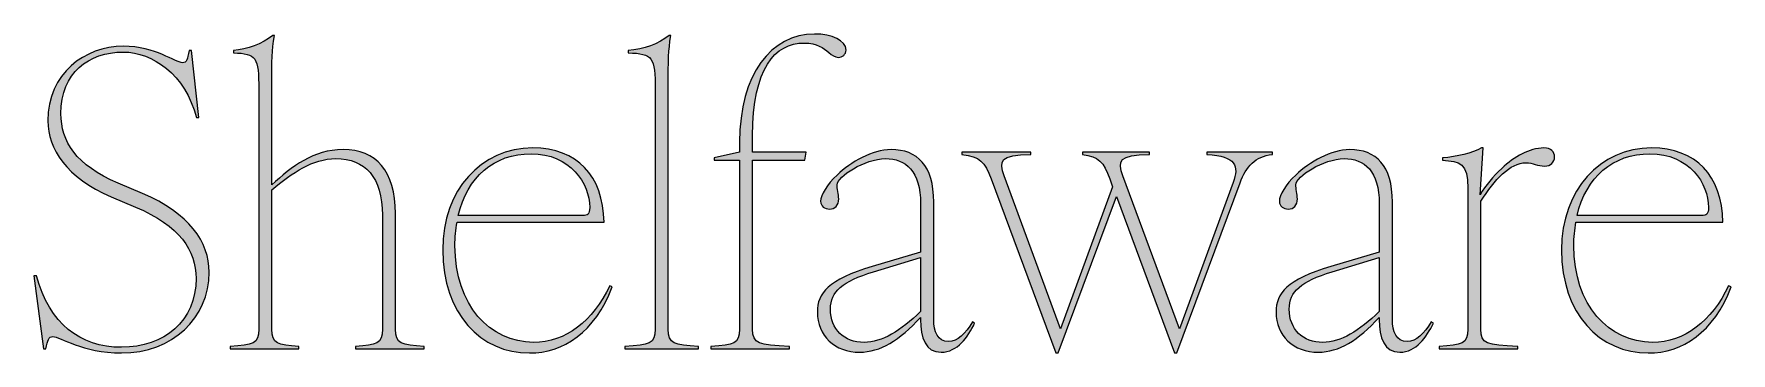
# Model space of a CAD drawing. Header units: millimetres. Extents: x 80.1 to 118.4, y -154.8 to -140.6.
# Drawn here: x 80.35 to 111.05, y -154.82 to -149.05 of the extents above; entities that cross this region are included whole.
import ezdxf

# ---------------------------------------------------------------- set-up
doc = ezdxf.new("R2010")
doc.units = ezdxf.units.MM
doc.header["$MEASUREMENT"] = 0
doc.layers.add('Layer 1', color=7, linetype='Continuous', lineweight=0)

# ---------------------------------------------------------------- blocks, each defined once
blk = doc.blocks.new('Block_1')
at = {"layer": 'Layer 1', "transparency": 33554687}
h = blk.add_hatch(color=7, dxfattribs=at)
h.dxf.hatch_style = 2
edge = h.paths.add_edge_path()
edge.add_spline(control_points=[(84.413, -154.387), (84.413, -154.387), (84.413, -150.061), (84.413, -150.061), (84.413, -149.469), (84.369, -149.409), (83.954, -149.394), (83.954, -149.394), (83.954, -149.35), (83.954, -149.35), (84.206, -149.335), (84.473, -149.232), (84.665, -149.083), (84.665, -149.083), (84.695, -149.083), (84.695, -149.083), (84.65, -149.38), (84.65, -149.469), (84.65, -150.061), (84.65, -150.061), (84.65, -151.78), (84.65, -151.78), (85.013, -151.446), (85.398, -151.143), (85.939, -151.143), (86.532, -151.143), (86.887, -151.528), (86.887, -152.298), (86.887, -152.298), (86.887, -154.387), (86.887, -154.387), (86.887, -154.653), (86.991, -154.668), (87.406, -154.698), (87.406, -154.698), (87.406, -154.742), (87.406, -154.742), (87.406, -154.742), (86.161, -154.742), (86.161, -154.742), (86.161, -154.742), (86.161, -154.698), (86.161, -154.698), (86.546, -154.668), (86.65, -154.653), (86.65, -154.387), (86.65, -154.387), (86.65, -152.328), (86.65, -152.328), (86.65, -151.639), (86.339, -151.305), (85.806, -151.305), (85.384, -151.305), (85.028, -151.557), (84.65, -151.868), (84.65, -151.868), (84.65, -154.387), (84.65, -154.387), (84.65, -154.653), (84.754, -154.668), (85.139, -154.698), (85.139, -154.698), (85.139, -154.742), (85.139, -154.742), (85.139, -154.742), (83.895, -154.742), (83.895, -154.742), (83.895, -154.742), (83.895, -154.698), (83.895, -154.698), (84.31, -154.668), (84.413, -154.653), (84.413, -154.387)], knot_values=[0, 0, 0, 0, 1, 1, 1, 2, 2, 2, 3, 3, 3, 4, 4, 4, 5, 5, 5, 6, 6, 6, 7, 7, 7, 8, 8, 8, 9, 9, 9, 10, 10, 10, 11, 11, 11, 12, 12, 12, 13, 13, 13, 14, 14, 14, 15, 15, 15, 16, 16, 16, 17, 17, 17, 18, 18, 18, 19, 19, 19, 20, 20, 20, 21, 21, 21, 22, 22, 22, 23, 23, 23, 24, 24, 24, 24], degree=3, periodic=0)
h = blk.add_hatch(color=7, dxfattribs=at)
h.dxf.hatch_style = 2
edge = h.paths.add_edge_path()
edge.add_spline(control_points=[(91.584, -154.387), (91.584, -154.387), (91.584, -150.061), (91.584, -150.061), (91.584, -149.469), (91.54, -149.409), (91.096, -149.394), (91.096, -149.394), (91.096, -149.35), (91.096, -149.35), (91.377, -149.335), (91.644, -149.232), (91.836, -149.083), (91.836, -149.083), (91.866, -149.083), (91.866, -149.083), (91.821, -149.38), (91.821, -149.469), (91.821, -150.061), (91.821, -150.061), (91.821, -154.387), (91.821, -154.387), (91.821, -154.653), (91.925, -154.668), (92.37, -154.698), (92.37, -154.698), (92.37, -154.742), (92.37, -154.742), (92.37, -154.742), (91.036, -154.742), (91.036, -154.742), (91.036, -154.742), (91.036, -154.698), (91.036, -154.698), (91.481, -154.668), (91.584, -154.653), (91.584, -154.387)], knot_values=[0, 0, 0, 0, 1, 1, 1, 2, 2, 2, 3, 3, 3, 4, 4, 4, 5, 5, 5, 6, 6, 6, 7, 7, 7, 8, 8, 8, 9, 9, 9, 10, 10, 10, 11, 11, 11, 12, 12, 12, 12], degree=3, periodic=0)
h = blk.add_hatch(color=7, dxfattribs=at)
h.dxf.hatch_style = 2
edge = h.paths.add_edge_path()
edge.add_spline(control_points=[(93.11, -154.387), (93.11, -154.387), (93.11, -151.335), (93.11, -151.335), (93.11, -151.335), (92.651, -151.335), (92.651, -151.335), (92.651, -151.335), (92.651, -151.291), (92.651, -151.291), (92.651, -151.291), (93.11, -151.187), (93.11, -151.187), (93.11, -151.187), (93.11, -151.009), (93.11, -151.009), (93.11, -149.78), (93.688, -149.054), (94.466, -149.054), (94.777, -149.054), (95.036, -149.172), (95.036, -149.343), (95.036, -149.424), (94.97, -149.476), (94.895, -149.476), (94.829, -149.476), (94.784, -149.439), (94.725, -149.387), (94.629, -149.306), (94.51, -149.217), (94.281, -149.217), (93.747, -149.217), (93.347, -149.676), (93.347, -150.891), (93.347, -150.891), (93.347, -151.187), (93.347, -151.187), (93.347, -151.187), (94.318, -151.187), (94.318, -151.187), (94.318, -151.187), (94.288, -151.335), (94.288, -151.335), (94.288, -151.335), (93.347, -151.335), (93.347, -151.335), (93.347, -151.335), (93.347, -154.387), (93.347, -154.387), (93.347, -154.653), (93.451, -154.668), (94.014, -154.698), (94.014, -154.698), (94.014, -154.742), (94.014, -154.742), (94.014, -154.742), (92.592, -154.742), (92.592, -154.742), (92.592, -154.742), (92.592, -154.698), (92.592, -154.698), (93.007, -154.668), (93.11, -154.653), (93.11, -154.387)], knot_values=[0, 0, 0, 0, 1, 1, 1, 2, 2, 2, 3, 3, 3, 4, 4, 4, 5, 5, 5, 6, 6, 6, 7, 7, 7, 8, 8, 8, 9, 9, 9, 10, 10, 10, 11, 11, 11, 12, 12, 12, 13, 13, 13, 14, 14, 14, 15, 15, 15, 16, 16, 16, 17, 17, 17, 18, 18, 18, 19, 19, 19, 20, 20, 20, 21, 21, 21, 21], degree=3, periodic=0)
h = blk.add_hatch(color=7, dxfattribs=at)
h.dxf.hatch_style = 2
edge = h.paths.add_edge_path()
edge.add_spline(control_points=[(80.687, -154.52), (80.613, -154.52), (80.591, -154.579), (80.561, -154.742), (80.561, -154.742), (80.517, -154.742), (80.517, -154.742), (80.517, -154.742), (80.346, -153.424), (80.346, -153.424), (80.346, -153.424), (80.391, -153.424), (80.391, -153.424), (80.628, -154.283), (81.176, -154.713), (81.931, -154.713), (82.702, -154.713), (83.279, -154.239), (83.279, -153.468), (83.279, -152.965), (82.983, -152.52), (82.183, -152.18), (82.183, -152.18), (81.746, -151.995), (81.746, -151.995), (80.931, -151.646), (80.598, -151.128), (80.598, -150.624), (80.598, -149.765), (81.265, -149.276), (81.961, -149.276), (82.553, -149.276), (82.902, -149.572), (83.035, -149.572), (83.109, -149.572), (83.124, -149.513), (83.153, -149.35), (83.153, -149.35), (83.198, -149.35), (83.198, -149.35), (83.198, -149.35), (83.331, -150.565), (83.331, -150.565), (83.331, -150.565), (83.287, -150.565), (83.287, -150.565), (83.079, -149.78), (82.494, -149.38), (81.961, -149.38), (81.339, -149.38), (80.835, -149.75), (80.835, -150.491), (80.835, -150.994), (81.102, -151.424), (81.872, -151.75), (81.872, -151.75), (82.309, -151.935), (82.309, -151.935), (83.153, -152.291), (83.516, -152.809), (83.516, -153.357), (83.516, -154.187), (82.85, -154.816), (81.931, -154.816), (81.22, -154.816), (80.82, -154.52), (80.687, -154.52)], knot_values=[0, 0, 0, 0, 1, 1, 1, 2, 2, 2, 3, 3, 3, 4, 4, 4, 5, 5, 5, 6, 6, 6, 7, 7, 7, 8, 8, 8, 9, 9, 9, 10, 10, 10, 11, 11, 11, 12, 12, 12, 13, 13, 13, 14, 14, 14, 15, 15, 15, 16, 16, 16, 17, 17, 17, 18, 18, 18, 19, 19, 19, 20, 20, 20, 21, 21, 21, 22, 22, 22, 22], degree=3, periodic=0)
h = blk.add_hatch(color=7, dxfattribs=at)
h.dxf.hatch_style = 2
edge = h.paths.add_edge_path()
edge.add_spline(control_points=[(90.273, -152.335), (90.362, -152.335), (90.399, -152.306), (90.399, -152.187), (90.399, -151.757), (90.051, -151.217), (89.34, -151.217), (88.666, -151.217), (88.184, -151.639), (88.021, -152.335), (88.021, -152.335), (90.273, -152.335), (90.273, -152.335)], knot_values=[0, 0, 0, 0, 1, 1, 1, 2, 2, 2, 3, 3, 3, 4, 4, 4, 4], degree=3, periodic=0)
edge = h.paths.add_edge_path()
edge.add_spline(control_points=[(87.74, -152.95), (87.74, -151.868), (88.436, -151.113), (89.369, -151.113), (90.169, -151.113), (90.643, -151.609), (90.658, -152.454), (90.658, -152.454), (87.999, -152.454), (87.999, -152.454), (87.977, -152.587), (87.962, -152.728), (87.962, -152.876), (87.962, -153.957), (88.599, -154.624), (89.384, -154.624), (89.962, -154.624), (90.458, -154.239), (90.762, -153.602), (90.762, -153.602), (90.806, -153.624), (90.806, -153.624), (90.502, -154.439), (89.917, -154.816), (89.31, -154.816), (88.436, -154.816), (87.74, -154.12), (87.74, -152.95)], knot_values=[0, 0, 0, 0, 1, 1, 1, 2, 2, 2, 3, 3, 3, 4, 4, 4, 5, 5, 5, 6, 6, 6, 7, 7, 7, 8, 8, 8, 9, 9, 9, 9], degree=3, periodic=0)
h = blk.add_hatch(color=7, dxfattribs=at)
h.dxf.hatch_style = 2
edge = h.paths.add_edge_path()
edge.add_spline(control_points=[(95.362, -154.624), (95.688, -154.624), (96.022, -154.416), (96.385, -154.068), (96.385, -154.068), (96.385, -153.091), (96.385, -153.091), (96.385, -153.091), (95.533, -153.35), (95.533, -153.35), (94.97, -153.52), (94.755, -153.705), (94.755, -154.024), (94.755, -154.394), (95.007, -154.624), (95.362, -154.624)], knot_values=[0, 0, 0, 0, 1, 1, 1, 2, 2, 2, 3, 3, 3, 4, 4, 4, 5, 5, 5, 5], degree=3, periodic=0)
edge = h.paths.add_edge_path()
edge.add_spline(control_points=[(96.385, -154.209), (96.385, -154.209), (96.385, -154.172), (96.385, -154.172), (95.999, -154.587), (95.659, -154.802), (95.281, -154.802), (94.837, -154.802), (94.518, -154.505), (94.518, -154.076), (94.518, -153.735), (94.711, -153.491), (95.511, -153.254), (95.511, -153.254), (96.385, -152.994), (96.385, -152.994), (96.385, -152.994), (96.385, -152.12), (96.385, -152.12), (96.385, -151.528), (96.118, -151.305), (95.748, -151.305), (95.377, -151.305), (94.874, -151.631), (94.874, -151.78), (94.874, -151.832), (94.903, -151.957), (94.903, -152.031), (94.903, -152.15), (94.837, -152.217), (94.74, -152.217), (94.651, -152.217), (94.577, -152.165), (94.577, -152.076), (94.577, -151.965), (94.688, -151.772), (94.874, -151.602), (95.125, -151.365), (95.511, -151.143), (95.851, -151.143), (96.325, -151.143), (96.622, -151.424), (96.622, -152.091), (96.622, -152.091), (96.622, -154.209), (96.622, -154.209), (96.622, -154.439), (96.696, -154.609), (96.888, -154.609), (97.059, -154.609), (97.192, -154.468), (97.325, -154.253), (97.325, -154.253), (97.362, -154.276), (97.362, -154.276), (97.244, -154.528), (97.051, -154.802), (96.755, -154.802), (96.474, -154.802), (96.385, -154.543), (96.385, -154.209)], knot_values=[0, 0, 0, 0, 1, 1, 1, 2, 2, 2, 3, 3, 3, 4, 4, 4, 5, 5, 5, 6, 6, 6, 7, 7, 7, 8, 8, 8, 9, 9, 9, 10, 10, 10, 11, 11, 11, 12, 12, 12, 13, 13, 13, 14, 14, 14, 15, 15, 15, 16, 16, 16, 17, 17, 17, 18, 18, 18, 19, 19, 19, 20, 20, 20, 20], degree=3, periodic=0)
h = blk.add_hatch(color=7, dxfattribs=at)
h.dxf.hatch_style = 2
edge = h.paths.add_edge_path()
edge.add_spline(control_points=[(99.311, -151.231), (99.311, -151.231), (99.311, -151.187), (99.311, -151.187), (99.311, -151.187), (100.526, -151.187), (100.526, -151.187), (100.526, -151.187), (100.526, -151.231), (100.526, -151.231), (99.963, -151.231), (99.948, -151.35), (100.044, -151.617), (100.044, -151.617), (101.066, -154.38), (101.066, -154.38), (101.066, -154.38), (102.037, -151.735), (102.037, -151.735), (102.148, -151.439), (102.096, -151.261), (101.563, -151.231), (101.563, -151.231), (101.563, -151.187), (101.563, -151.187), (101.563, -151.187), (102.748, -151.187), (102.748, -151.187), (102.748, -151.187), (102.748, -151.231), (102.748, -151.231), (102.437, -151.261), (102.274, -151.446), (102.163, -151.743), (102.163, -151.743), (101.022, -154.816), (101.022, -154.816), (101.022, -154.816), (100.977, -154.816), (100.977, -154.816), (100.977, -154.816), (99.926, -151.987), (99.926, -151.987), (99.926, -151.987), (98.874, -154.816), (98.874, -154.816), (98.874, -154.816), (98.829, -154.816), (98.829, -154.816), (98.829, -154.816), (97.659, -151.669), (97.659, -151.669), (97.548, -151.372), (97.459, -151.261), (97.133, -151.231), (97.133, -151.231), (97.133, -151.187), (97.133, -151.187), (97.133, -151.187), (98.378, -151.187), (98.378, -151.187), (98.378, -151.187), (98.378, -151.231), (98.378, -151.231), (97.815, -151.231), (97.8, -151.35), (97.896, -151.617), (97.896, -151.617), (98.918, -154.38), (98.918, -154.38), (98.918, -154.38), (99.859, -151.817), (99.859, -151.817), (99.859, -151.817), (99.807, -151.669), (99.807, -151.669), (99.696, -151.372), (99.607, -151.261), (99.311, -151.231)], knot_values=[0, 0, 0, 0, 1, 1, 1, 2, 2, 2, 3, 3, 3, 4, 4, 4, 5, 5, 5, 6, 6, 6, 7, 7, 7, 8, 8, 8, 9, 9, 9, 10, 10, 10, 11, 11, 11, 12, 12, 12, 13, 13, 13, 14, 14, 14, 15, 15, 15, 16, 16, 16, 17, 17, 17, 18, 18, 18, 19, 19, 19, 20, 20, 20, 21, 21, 21, 22, 22, 22, 23, 23, 23, 24, 24, 24, 25, 25, 25, 26, 26, 26, 26], degree=3, periodic=0)
h = blk.add_hatch(color=7, dxfattribs=at)
h.dxf.hatch_style = 2
edge = h.paths.add_edge_path()
edge.add_spline(control_points=[(103.66, -154.624), (103.986, -154.624), (104.319, -154.416), (104.682, -154.068), (104.682, -154.068), (104.682, -153.091), (104.682, -153.091), (104.682, -153.091), (103.83, -153.35), (103.83, -153.35), (103.267, -153.52), (103.053, -153.705), (103.053, -154.024), (103.053, -154.394), (103.304, -154.624), (103.66, -154.624)], knot_values=[0, 0, 0, 0, 1, 1, 1, 2, 2, 2, 3, 3, 3, 4, 4, 4, 5, 5, 5, 5], degree=3, periodic=0)
edge = h.paths.add_edge_path()
edge.add_spline(control_points=[(104.682, -154.209), (104.682, -154.209), (104.682, -154.172), (104.682, -154.172), (104.297, -154.587), (103.956, -154.802), (103.579, -154.802), (103.134, -154.802), (102.816, -154.505), (102.816, -154.076), (102.816, -153.735), (103.008, -153.491), (103.808, -153.254), (103.808, -153.254), (104.682, -152.994), (104.682, -152.994), (104.682, -152.994), (104.682, -152.12), (104.682, -152.12), (104.682, -151.528), (104.416, -151.305), (104.045, -151.305), (103.675, -151.305), (103.171, -151.631), (103.171, -151.78), (103.171, -151.832), (103.201, -151.957), (103.201, -152.031), (103.201, -152.15), (103.134, -152.217), (103.038, -152.217), (102.949, -152.217), (102.875, -152.165), (102.875, -152.076), (102.875, -151.965), (102.986, -151.772), (103.171, -151.602), (103.423, -151.365), (103.808, -151.143), (104.149, -151.143), (104.623, -151.143), (104.919, -151.424), (104.919, -152.091), (104.919, -152.091), (104.919, -154.209), (104.919, -154.209), (104.919, -154.439), (104.993, -154.609), (105.186, -154.609), (105.356, -154.609), (105.49, -154.468), (105.623, -154.253), (105.623, -154.253), (105.66, -154.276), (105.66, -154.276), (105.542, -154.528), (105.349, -154.802), (105.053, -154.802), (104.771, -154.802), (104.682, -154.543), (104.682, -154.209)], knot_values=[0, 0, 0, 0, 1, 1, 1, 2, 2, 2, 3, 3, 3, 4, 4, 4, 5, 5, 5, 6, 6, 6, 7, 7, 7, 8, 8, 8, 9, 9, 9, 10, 10, 10, 11, 11, 11, 12, 12, 12, 13, 13, 13, 14, 14, 14, 15, 15, 15, 16, 16, 16, 17, 17, 17, 18, 18, 18, 19, 19, 19, 20, 20, 20, 20], degree=3, periodic=0)
h = blk.add_hatch(color=7, dxfattribs=at)
h.dxf.hatch_style = 2
edge = h.paths.add_edge_path()
edge.add_spline(control_points=[(106.283, -154.387), (106.283, -154.387), (106.283, -151.839), (106.283, -151.839), (106.283, -151.394), (106.149, -151.35), (105.823, -151.335), (105.823, -151.335), (105.823, -151.291), (105.823, -151.291), (106.09, -151.276), (106.357, -151.202), (106.534, -151.113), (106.534, -151.113), (106.564, -151.113), (106.564, -151.113), (106.564, -151.113), (106.505, -151.957), (106.505, -151.957), (106.608, -151.794), (106.742, -151.624), (106.898, -151.483), (107.127, -151.269), (107.394, -151.113), (107.66, -151.113), (107.786, -151.113), (107.853, -151.18), (107.853, -151.276), (107.853, -151.372), (107.779, -151.439), (107.675, -151.439), (107.542, -151.439), (107.468, -151.38), (107.334, -151.38), (107.053, -151.38), (106.764, -151.683), (106.52, -152.076), (106.52, -152.076), (106.52, -154.387), (106.52, -154.387), (106.52, -154.653), (106.623, -154.668), (107.186, -154.698), (107.186, -154.698), (107.186, -154.742), (107.186, -154.742), (107.186, -154.742), (105.764, -154.742), (105.764, -154.742), (105.764, -154.742), (105.764, -154.698), (105.764, -154.698), (106.179, -154.668), (106.283, -154.653), (106.283, -154.387)], knot_values=[0, 0, 0, 0, 1, 1, 1, 2, 2, 2, 3, 3, 3, 4, 4, 4, 5, 5, 5, 6, 6, 6, 7, 7, 7, 8, 8, 8, 9, 9, 9, 10, 10, 10, 11, 11, 11, 12, 12, 12, 13, 13, 13, 14, 14, 14, 15, 15, 15, 16, 16, 16, 17, 17, 17, 18, 18, 18, 18], degree=3, periodic=0)
h = blk.add_hatch(color=7, dxfattribs=at)
h.dxf.hatch_style = 2
edge = h.paths.add_edge_path()
edge.add_spline(control_points=[(110.512, -152.335), (110.601, -152.335), (110.638, -152.306), (110.638, -152.187), (110.638, -151.757), (110.29, -151.217), (109.579, -151.217), (108.905, -151.217), (108.423, -151.639), (108.26, -152.335), (108.26, -152.335), (110.512, -152.335), (110.512, -152.335)], knot_values=[0, 0, 0, 0, 1, 1, 1, 2, 2, 2, 3, 3, 3, 4, 4, 4, 4], degree=3, periodic=0)
edge = h.paths.add_edge_path()
edge.add_spline(control_points=[(107.979, -152.95), (107.979, -151.868), (108.675, -151.113), (109.608, -151.113), (110.408, -151.113), (110.882, -151.609), (110.897, -152.454), (110.897, -152.454), (108.238, -152.454), (108.238, -152.454), (108.216, -152.587), (108.201, -152.728), (108.201, -152.876), (108.201, -153.957), (108.838, -154.624), (109.623, -154.624), (110.201, -154.624), (110.697, -154.239), (111.001, -153.602), (111.001, -153.602), (111.045, -153.624), (111.045, -153.624), (110.742, -154.439), (110.157, -154.816), (109.549, -154.816), (108.675, -154.816), (107.979, -154.12), (107.979, -152.95)], knot_values=[0, 0, 0, 0, 1, 1, 1, 2, 2, 2, 3, 3, 3, 4, 4, 4, 5, 5, 5, 6, 6, 6, 7, 7, 7, 8, 8, 8, 9, 9, 9, 9], degree=3, periodic=0)
at = {"layer": 'Layer 1'}
for points, knots in [([(84.413, -154.387), (84.413, -154.387), (84.413, -150.061), (84.413, -150.061), (84.413, -149.469), (84.369, -149.409), (83.954, -149.394), (83.954, -149.394), (83.954, -149.35), (83.954, -149.35), (84.206, -149.335), (84.473, -149.232), (84.665, -149.083), (84.665, -149.083), (84.695, -149.083), (84.695, -149.083), (84.65, -149.38), (84.65, -149.469), (84.65, -150.061), (84.65, -150.061), (84.65, -151.78), (84.65, -151.78), (85.013, -151.446), (85.398, -151.143), (85.939, -151.143), (86.532, -151.143), (86.887, -151.528), (86.887, -152.298), (86.887, -152.298), (86.887, -154.387), (86.887, -154.387), (86.887, -154.653), (86.991, -154.668), (87.406, -154.698), (87.406, -154.698), (87.406, -154.742), (87.406, -154.742), (87.406, -154.742), (86.161, -154.742), (86.161, -154.742), (86.161, -154.742), (86.161, -154.698), (86.161, -154.698), (86.546, -154.668), (86.65, -154.653), (86.65, -154.387), (86.65, -154.387), (86.65, -152.328), (86.65, -152.328), (86.65, -151.639), (86.339, -151.305), (85.806, -151.305), (85.384, -151.305), (85.028, -151.557), (84.65, -151.868), (84.65, -151.868), (84.65, -154.387), (84.65, -154.387), (84.65, -154.653), (84.754, -154.668), (85.139, -154.698), (85.139, -154.698), (85.139, -154.742), (85.139, -154.742), (85.139, -154.742), (83.895, -154.742), (83.895, -154.742), (83.895, -154.742), (83.895, -154.698), (83.895, -154.698), (84.31, -154.668), (84.413, -154.653), (84.413, -154.387)], [0, 0, 0, 0, 1, 1, 1, 2, 2, 2, 3, 3, 3, 4, 4, 4, 5, 5, 5, 6, 6, 6, 7, 7, 7, 8, 8, 8, 9, 9, 9, 10, 10, 10, 11, 11, 11, 12, 12, 12, 13, 13, 13, 14, 14, 14, 15, 15, 15, 16, 16, 16, 17, 17, 17, 18, 18, 18, 19, 19, 19, 20, 20, 20, 21, 21, 21, 22, 22, 22, 23, 23, 23, 24, 24, 24, 24]), ([(91.584, -154.387), (91.584, -154.387), (91.584, -150.061), (91.584, -150.061), (91.584, -149.469), (91.54, -149.409), (91.096, -149.394), (91.096, -149.394), (91.096, -149.35), (91.096, -149.35), (91.377, -149.335), (91.644, -149.232), (91.836, -149.083), (91.836, -149.083), (91.866, -149.083), (91.866, -149.083), (91.821, -149.38), (91.821, -149.469), (91.821, -150.061), (91.821, -150.061), (91.821, -154.387), (91.821, -154.387), (91.821, -154.653), (91.925, -154.668), (92.37, -154.698), (92.37, -154.698), (92.37, -154.742), (92.37, -154.742), (92.37, -154.742), (91.036, -154.742), (91.036, -154.742), (91.036, -154.742), (91.036, -154.698), (91.036, -154.698), (91.481, -154.668), (91.584, -154.653), (91.584, -154.387)], [0, 0, 0, 0, 1, 1, 1, 2, 2, 2, 3, 3, 3, 4, 4, 4, 5, 5, 5, 6, 6, 6, 7, 7, 7, 8, 8, 8, 9, 9, 9, 10, 10, 10, 11, 11, 11, 12, 12, 12, 12]), ([(93.11, -154.387), (93.11, -154.387), (93.11, -151.335), (93.11, -151.335), (93.11, -151.335), (92.651, -151.335), (92.651, -151.335), (92.651, -151.335), (92.651, -151.291), (92.651, -151.291), (92.651, -151.291), (93.11, -151.187), (93.11, -151.187), (93.11, -151.187), (93.11, -151.009), (93.11, -151.009), (93.11, -149.78), (93.688, -149.054), (94.466, -149.054), (94.777, -149.054), (95.036, -149.172), (95.036, -149.343), (95.036, -149.424), (94.97, -149.476), (94.895, -149.476), (94.829, -149.476), (94.784, -149.439), (94.725, -149.387), (94.629, -149.306), (94.51, -149.217), (94.281, -149.217), (93.747, -149.217), (93.347, -149.676), (93.347, -150.891), (93.347, -150.891), (93.347, -151.187), (93.347, -151.187), (93.347, -151.187), (94.318, -151.187), (94.318, -151.187), (94.318, -151.187), (94.288, -151.335), (94.288, -151.335), (94.288, -151.335), (93.347, -151.335), (93.347, -151.335), (93.347, -151.335), (93.347, -154.387), (93.347, -154.387), (93.347, -154.653), (93.451, -154.668), (94.014, -154.698), (94.014, -154.698), (94.014, -154.742), (94.014, -154.742), (94.014, -154.742), (92.592, -154.742), (92.592, -154.742), (92.592, -154.742), (92.592, -154.698), (92.592, -154.698), (93.007, -154.668), (93.11, -154.653), (93.11, -154.387)], [0, 0, 0, 0, 1, 1, 1, 2, 2, 2, 3, 3, 3, 4, 4, 4, 5, 5, 5, 6, 6, 6, 7, 7, 7, 8, 8, 8, 9, 9, 9, 10, 10, 10, 11, 11, 11, 12, 12, 12, 13, 13, 13, 14, 14, 14, 15, 15, 15, 16, 16, 16, 17, 17, 17, 18, 18, 18, 19, 19, 19, 20, 20, 20, 21, 21, 21, 21]), ([(80.687, -154.52), (80.613, -154.52), (80.591, -154.579), (80.561, -154.742), (80.561, -154.742), (80.517, -154.742), (80.517, -154.742), (80.517, -154.742), (80.346, -153.424), (80.346, -153.424), (80.346, -153.424), (80.391, -153.424), (80.391, -153.424), (80.628, -154.283), (81.176, -154.713), (81.931, -154.713), (82.702, -154.713), (83.279, -154.239), (83.279, -153.468), (83.279, -152.965), (82.983, -152.52), (82.183, -152.18), (82.183, -152.18), (81.746, -151.995), (81.746, -151.995), (80.931, -151.646), (80.598, -151.128), (80.598, -150.624), (80.598, -149.765), (81.265, -149.276), (81.961, -149.276), (82.553, -149.276), (82.902, -149.572), (83.035, -149.572), (83.109, -149.572), (83.124, -149.513), (83.153, -149.35), (83.153, -149.35), (83.198, -149.35), (83.198, -149.35), (83.198, -149.35), (83.331, -150.565), (83.331, -150.565), (83.331, -150.565), (83.287, -150.565), (83.287, -150.565), (83.079, -149.78), (82.494, -149.38), (81.961, -149.38), (81.339, -149.38), (80.835, -149.75), (80.835, -150.491), (80.835, -150.994), (81.102, -151.424), (81.872, -151.75), (81.872, -151.75), (82.309, -151.935), (82.309, -151.935), (83.153, -152.291), (83.516, -152.809), (83.516, -153.357), (83.516, -154.187), (82.85, -154.816), (81.931, -154.816), (81.22, -154.816), (80.82, -154.52), (80.687, -154.52)], [0, 0, 0, 0, 1, 1, 1, 2, 2, 2, 3, 3, 3, 4, 4, 4, 5, 5, 5, 6, 6, 6, 7, 7, 7, 8, 8, 8, 9, 9, 9, 10, 10, 10, 11, 11, 11, 12, 12, 12, 13, 13, 13, 14, 14, 14, 15, 15, 15, 16, 16, 16, 17, 17, 17, 18, 18, 18, 19, 19, 19, 20, 20, 20, 21, 21, 21, 22, 22, 22, 22]), ([(87.74, -152.95), (87.74, -151.868), (88.436, -151.113), (89.369, -151.113), (90.169, -151.113), (90.643, -151.609), (90.658, -152.454), (90.658, -152.454), (87.999, -152.454), (87.999, -152.454), (87.977, -152.587), (87.962, -152.728), (87.962, -152.876), (87.962, -153.957), (88.599, -154.624), (89.384, -154.624), (89.962, -154.624), (90.458, -154.239), (90.762, -153.602), (90.762, -153.602), (90.806, -153.624), (90.806, -153.624), (90.502, -154.439), (89.917, -154.816), (89.31, -154.816), (88.436, -154.816), (87.74, -154.12), (87.74, -152.95)], [0, 0, 0, 0, 1, 1, 1, 2, 2, 2, 3, 3, 3, 4, 4, 4, 5, 5, 5, 6, 6, 6, 7, 7, 7, 8, 8, 8, 9, 9, 9, 9]), ([(90.273, -152.335), (90.362, -152.335), (90.399, -152.306), (90.399, -152.187), (90.399, -151.757), (90.051, -151.217), (89.34, -151.217), (88.666, -151.217), (88.184, -151.639), (88.021, -152.335), (88.021, -152.335), (90.273, -152.335), (90.273, -152.335)], [0, 0, 0, 0, 1, 1, 1, 2, 2, 2, 3, 3, 3, 4, 4, 4, 4]), ([(96.385, -154.209), (96.385, -154.209), (96.385, -154.172), (96.385, -154.172), (95.999, -154.587), (95.659, -154.802), (95.281, -154.802), (94.837, -154.802), (94.518, -154.505), (94.518, -154.076), (94.518, -153.735), (94.711, -153.491), (95.511, -153.254), (95.511, -153.254), (96.385, -152.994), (96.385, -152.994), (96.385, -152.994), (96.385, -152.12), (96.385, -152.12), (96.385, -151.528), (96.118, -151.305), (95.748, -151.305), (95.377, -151.305), (94.874, -151.631), (94.874, -151.78), (94.874, -151.832), (94.903, -151.957), (94.903, -152.031), (94.903, -152.15), (94.837, -152.217), (94.74, -152.217), (94.651, -152.217), (94.577, -152.165), (94.577, -152.076), (94.577, -151.965), (94.688, -151.772), (94.874, -151.602), (95.125, -151.365), (95.511, -151.143), (95.851, -151.143), (96.325, -151.143), (96.622, -151.424), (96.622, -152.091), (96.622, -152.091), (96.622, -154.209), (96.622, -154.209), (96.622, -154.439), (96.696, -154.609), (96.888, -154.609), (97.059, -154.609), (97.192, -154.468), (97.325, -154.253), (97.325, -154.253), (97.362, -154.276), (97.362, -154.276), (97.244, -154.528), (97.051, -154.802), (96.755, -154.802), (96.474, -154.802), (96.385, -154.543), (96.385, -154.209)], [0, 0, 0, 0, 1, 1, 1, 2, 2, 2, 3, 3, 3, 4, 4, 4, 5, 5, 5, 6, 6, 6, 7, 7, 7, 8, 8, 8, 9, 9, 9, 10, 10, 10, 11, 11, 11, 12, 12, 12, 13, 13, 13, 14, 14, 14, 15, 15, 15, 16, 16, 16, 17, 17, 17, 18, 18, 18, 19, 19, 19, 20, 20, 20, 20]), ([(99.311, -151.231), (99.311, -151.231), (99.311, -151.187), (99.311, -151.187), (99.311, -151.187), (100.526, -151.187), (100.526, -151.187), (100.526, -151.187), (100.526, -151.231), (100.526, -151.231), (99.963, -151.231), (99.948, -151.35), (100.044, -151.617), (100.044, -151.617), (101.066, -154.38), (101.066, -154.38), (101.066, -154.38), (102.037, -151.735), (102.037, -151.735), (102.148, -151.439), (102.096, -151.261), (101.563, -151.231), (101.563, -151.231), (101.563, -151.187), (101.563, -151.187), (101.563, -151.187), (102.748, -151.187), (102.748, -151.187), (102.748, -151.187), (102.748, -151.231), (102.748, -151.231), (102.437, -151.261), (102.274, -151.446), (102.163, -151.743), (102.163, -151.743), (101.022, -154.816), (101.022, -154.816), (101.022, -154.816), (100.977, -154.816), (100.977, -154.816), (100.977, -154.816), (99.926, -151.987), (99.926, -151.987), (99.926, -151.987), (98.874, -154.816), (98.874, -154.816), (98.874, -154.816), (98.829, -154.816), (98.829, -154.816), (98.829, -154.816), (97.659, -151.669), (97.659, -151.669), (97.548, -151.372), (97.459, -151.261), (97.133, -151.231), (97.133, -151.231), (97.133, -151.187), (97.133, -151.187), (97.133, -151.187), (98.378, -151.187), (98.378, -151.187), (98.378, -151.187), (98.378, -151.231), (98.378, -151.231), (97.815, -151.231), (97.8, -151.35), (97.896, -151.617), (97.896, -151.617), (98.918, -154.38), (98.918, -154.38), (98.918, -154.38), (99.859, -151.817), (99.859, -151.817), (99.859, -151.817), (99.807, -151.669), (99.807, -151.669), (99.696, -151.372), (99.607, -151.261), (99.311, -151.231)], [0, 0, 0, 0, 1, 1, 1, 2, 2, 2, 3, 3, 3, 4, 4, 4, 5, 5, 5, 6, 6, 6, 7, 7, 7, 8, 8, 8, 9, 9, 9, 10, 10, 10, 11, 11, 11, 12, 12, 12, 13, 13, 13, 14, 14, 14, 15, 15, 15, 16, 16, 16, 17, 17, 17, 18, 18, 18, 19, 19, 19, 20, 20, 20, 21, 21, 21, 22, 22, 22, 23, 23, 23, 24, 24, 24, 25, 25, 25, 26, 26, 26, 26]), ([(104.682, -154.209), (104.682, -154.209), (104.682, -154.172), (104.682, -154.172), (104.297, -154.587), (103.956, -154.802), (103.579, -154.802), (103.134, -154.802), (102.816, -154.505), (102.816, -154.076), (102.816, -153.735), (103.008, -153.491), (103.808, -153.254), (103.808, -153.254), (104.682, -152.994), (104.682, -152.994), (104.682, -152.994), (104.682, -152.12), (104.682, -152.12), (104.682, -151.528), (104.416, -151.305), (104.045, -151.305), (103.675, -151.305), (103.171, -151.631), (103.171, -151.78), (103.171, -151.832), (103.201, -151.957), (103.201, -152.031), (103.201, -152.15), (103.134, -152.217), (103.038, -152.217), (102.949, -152.217), (102.875, -152.165), (102.875, -152.076), (102.875, -151.965), (102.986, -151.772), (103.171, -151.602), (103.423, -151.365), (103.808, -151.143), (104.149, -151.143), (104.623, -151.143), (104.919, -151.424), (104.919, -152.091), (104.919, -152.091), (104.919, -154.209), (104.919, -154.209), (104.919, -154.439), (104.993, -154.609), (105.186, -154.609), (105.356, -154.609), (105.49, -154.468), (105.623, -154.253), (105.623, -154.253), (105.66, -154.276), (105.66, -154.276), (105.542, -154.528), (105.349, -154.802), (105.053, -154.802), (104.771, -154.802), (104.682, -154.543), (104.682, -154.209)], [0, 0, 0, 0, 1, 1, 1, 2, 2, 2, 3, 3, 3, 4, 4, 4, 5, 5, 5, 6, 6, 6, 7, 7, 7, 8, 8, 8, 9, 9, 9, 10, 10, 10, 11, 11, 11, 12, 12, 12, 13, 13, 13, 14, 14, 14, 15, 15, 15, 16, 16, 16, 17, 17, 17, 18, 18, 18, 19, 19, 19, 20, 20, 20, 20]), ([(106.283, -154.387), (106.283, -154.387), (106.283, -151.839), (106.283, -151.839), (106.283, -151.394), (106.149, -151.35), (105.823, -151.335), (105.823, -151.335), (105.823, -151.291), (105.823, -151.291), (106.09, -151.276), (106.357, -151.202), (106.534, -151.113), (106.534, -151.113), (106.564, -151.113), (106.564, -151.113), (106.564, -151.113), (106.505, -151.957), (106.505, -151.957), (106.608, -151.794), (106.742, -151.624), (106.898, -151.483), (107.127, -151.269), (107.394, -151.113), (107.66, -151.113), (107.786, -151.113), (107.853, -151.18), (107.853, -151.276), (107.853, -151.372), (107.779, -151.439), (107.675, -151.439), (107.542, -151.439), (107.468, -151.38), (107.334, -151.38), (107.053, -151.38), (106.764, -151.683), (106.52, -152.076), (106.52, -152.076), (106.52, -154.387), (106.52, -154.387), (106.52, -154.653), (106.623, -154.668), (107.186, -154.698), (107.186, -154.698), (107.186, -154.742), (107.186, -154.742), (107.186, -154.742), (105.764, -154.742), (105.764, -154.742), (105.764, -154.742), (105.764, -154.698), (105.764, -154.698), (106.179, -154.668), (106.283, -154.653), (106.283, -154.387)], [0, 0, 0, 0, 1, 1, 1, 2, 2, 2, 3, 3, 3, 4, 4, 4, 5, 5, 5, 6, 6, 6, 7, 7, 7, 8, 8, 8, 9, 9, 9, 10, 10, 10, 11, 11, 11, 12, 12, 12, 13, 13, 13, 14, 14, 14, 15, 15, 15, 16, 16, 16, 17, 17, 17, 18, 18, 18, 18]), ([(107.979, -152.95), (107.979, -151.868), (108.675, -151.113), (109.608, -151.113), (110.408, -151.113), (110.882, -151.609), (110.897, -152.454), (110.897, -152.454), (108.238, -152.454), (108.238, -152.454), (108.216, -152.587), (108.201, -152.728), (108.201, -152.876), (108.201, -153.957), (108.838, -154.624), (109.623, -154.624), (110.201, -154.624), (110.697, -154.239), (111.001, -153.602), (111.001, -153.602), (111.045, -153.624), (111.045, -153.624), (110.742, -154.439), (110.157, -154.816), (109.549, -154.816), (108.675, -154.816), (107.979, -154.12), (107.979, -152.95)], [0, 0, 0, 0, 1, 1, 1, 2, 2, 2, 3, 3, 3, 4, 4, 4, 5, 5, 5, 6, 6, 6, 7, 7, 7, 8, 8, 8, 9, 9, 9, 9]), ([(110.512, -152.335), (110.601, -152.335), (110.638, -152.306), (110.638, -152.187), (110.638, -151.757), (110.29, -151.217), (109.579, -151.217), (108.905, -151.217), (108.423, -151.639), (108.26, -152.335), (108.26, -152.335), (110.512, -152.335), (110.512, -152.335)], [0, 0, 0, 0, 1, 1, 1, 2, 2, 2, 3, 3, 3, 4, 4, 4, 4]), ([(95.362, -154.624), (95.688, -154.624), (96.022, -154.416), (96.385, -154.068), (96.385, -154.068), (96.385, -153.091), (96.385, -153.091), (96.385, -153.091), (95.533, -153.35), (95.533, -153.35), (94.97, -153.52), (94.755, -153.705), (94.755, -154.024), (94.755, -154.394), (95.007, -154.624), (95.362, -154.624)], [0, 0, 0, 0, 1, 1, 1, 2, 2, 2, 3, 3, 3, 4, 4, 4, 5, 5, 5, 5]), ([(103.66, -154.624), (103.986, -154.624), (104.319, -154.416), (104.682, -154.068), (104.682, -154.068), (104.682, -153.091), (104.682, -153.091), (104.682, -153.091), (103.83, -153.35), (103.83, -153.35), (103.267, -153.52), (103.053, -153.705), (103.053, -154.024), (103.053, -154.394), (103.304, -154.624), (103.66, -154.624)], [0, 0, 0, 0, 1, 1, 1, 2, 2, 2, 3, 3, 3, 4, 4, 4, 5, 5, 5, 5])]:
    blk.add_open_spline(points, degree=3, knots=knots, dxfattribs=at)

msp = doc.modelspace()

# ---------------------------------------------------------------- block references
at = {"layer": 'Layer 1'}
msp.add_blockref('Block_1', (0, 0), dxfattribs=at)

doc.saveas('drawing.dxf')
